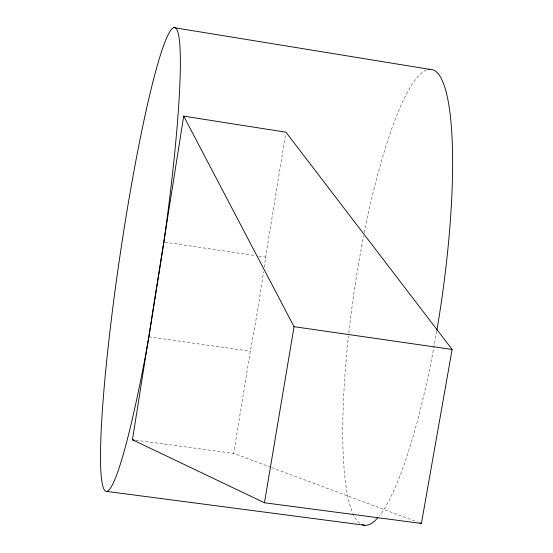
<?xml version="1.0" encoding="UTF-8"?>
<svg xmlns="http://www.w3.org/2000/svg" width="553" height="553" viewBox="0 0 553 553"><rect width="100%" height="100%" fill="white"/><g stroke="black" fill="none" stroke-linecap="round" stroke-linejoin="round"><path stroke-width="0.41" stroke-dasharray="2.77 2.07" d="M270.901 467.292L233.677 453.405L250.302 351.217A232.931 29.268 -81.6 0 0 263.587 271.62M264.196 267.348A232.931 29.268 -81.6 0 0 265.613 257.145L285.666 133.902M135.851 440.209L233.677 453.405M148.923 336.825L250.302 351.217M164.787 242.179L255.355 255.624M258.776 256.136L265.613 257.145M271.71 467.596L417.356 521.949M436.759 331.005A230.345 43.887 -81.6 0 1 379.565 515.659M359.72 523.269A230.345 43.887 -81.6 0 1 348.459 336.376M348.825 332.996A230.345 43.887 -81.6 0 1 363.653 235.944M364.303 232.661A230.345 43.887 -81.6 0 1 427.469 69.713"/><path stroke-width="0.83" d="M132.444 439.746L183.707 116.13L285.942 132.202L452.119 349.455L421.4 523.456L264.445 502.767L132.444 439.746L134.144 439.981M264.445 502.767L294.058 326.685L183.707 116.13M106.757 491.417L365.395 525.35M294.058 326.685L452.119 349.455M173.995 27.65L429.909 69.374M419.782 522.855L421.4 523.456M428.292 69.526A230.345 43.887 -81.6 0 1 436.905 330.155M377.83 517.753A230.345 43.887 -81.6 0 1 362.277 524.749M163.93 242.048L148.923 336.825A234.403 20.793 -81.6 0 1 101.081 433.117A234.403 20.793 -81.6 0 1 161.483 51.788A234.403 20.793 -81.6 0 1 163.93 242.048"/></g></svg>
